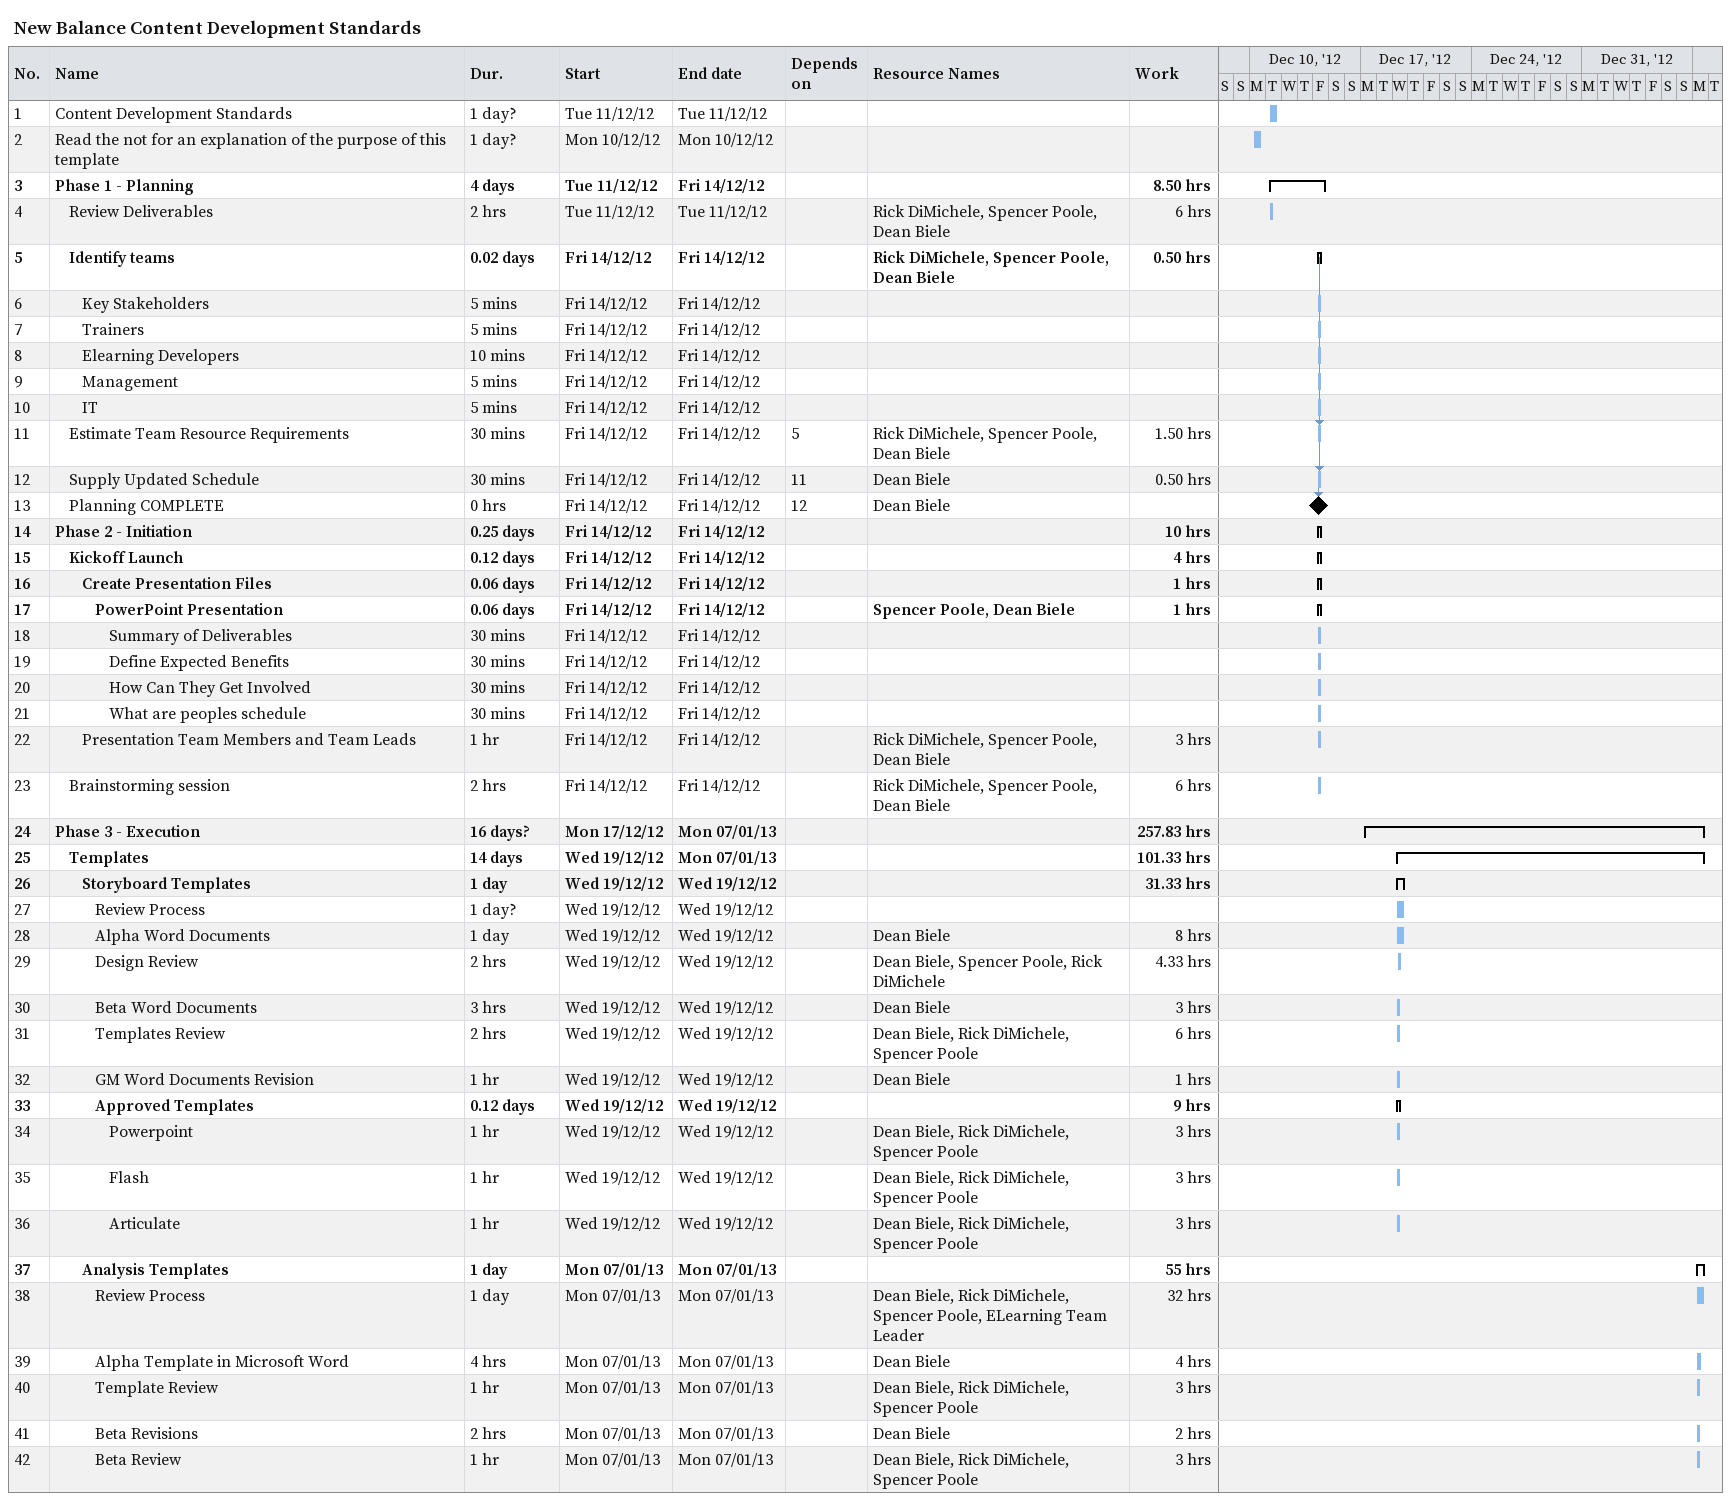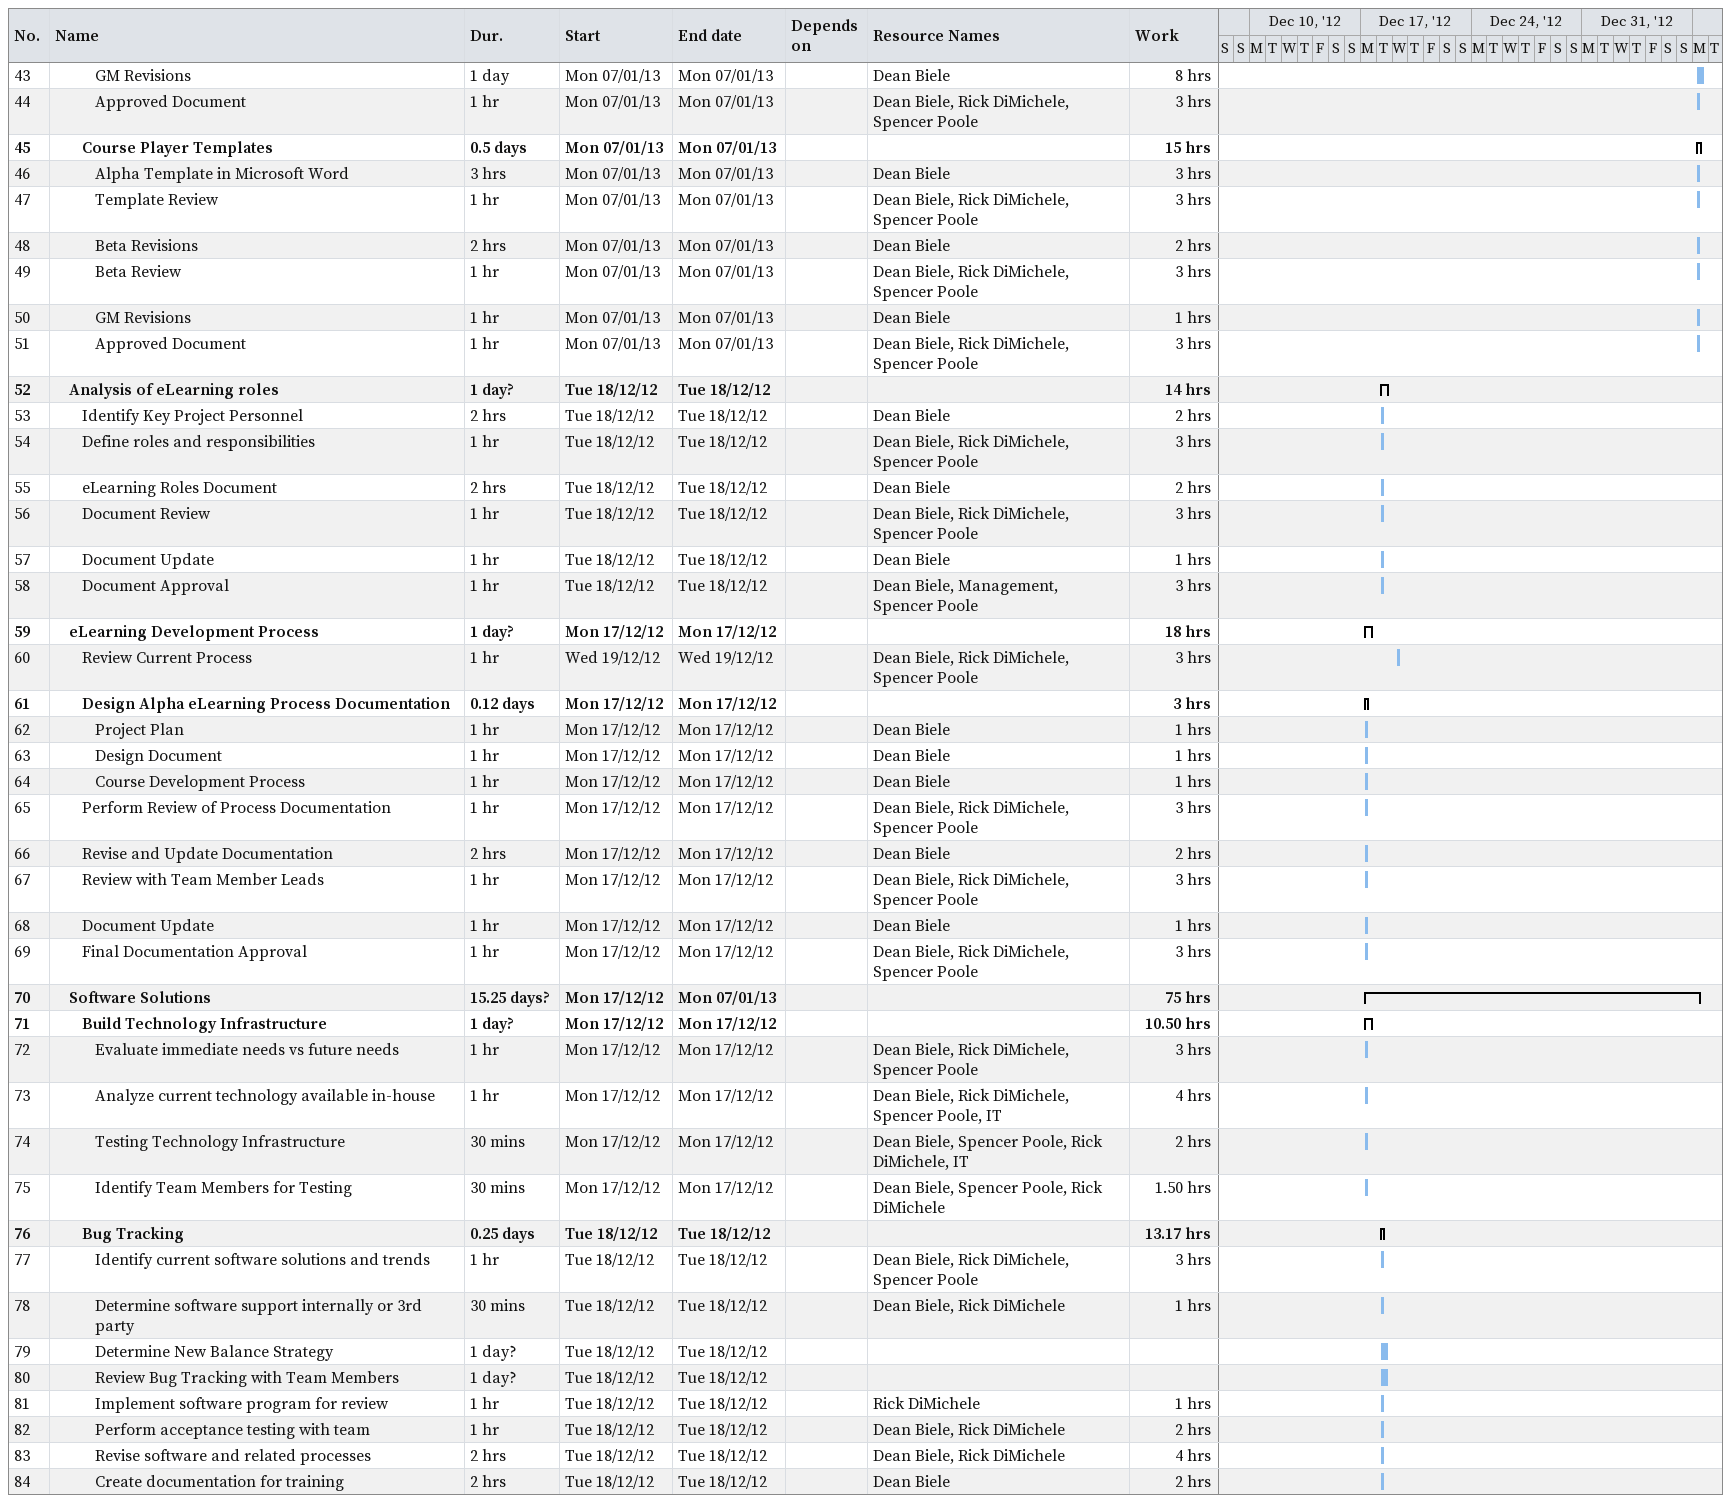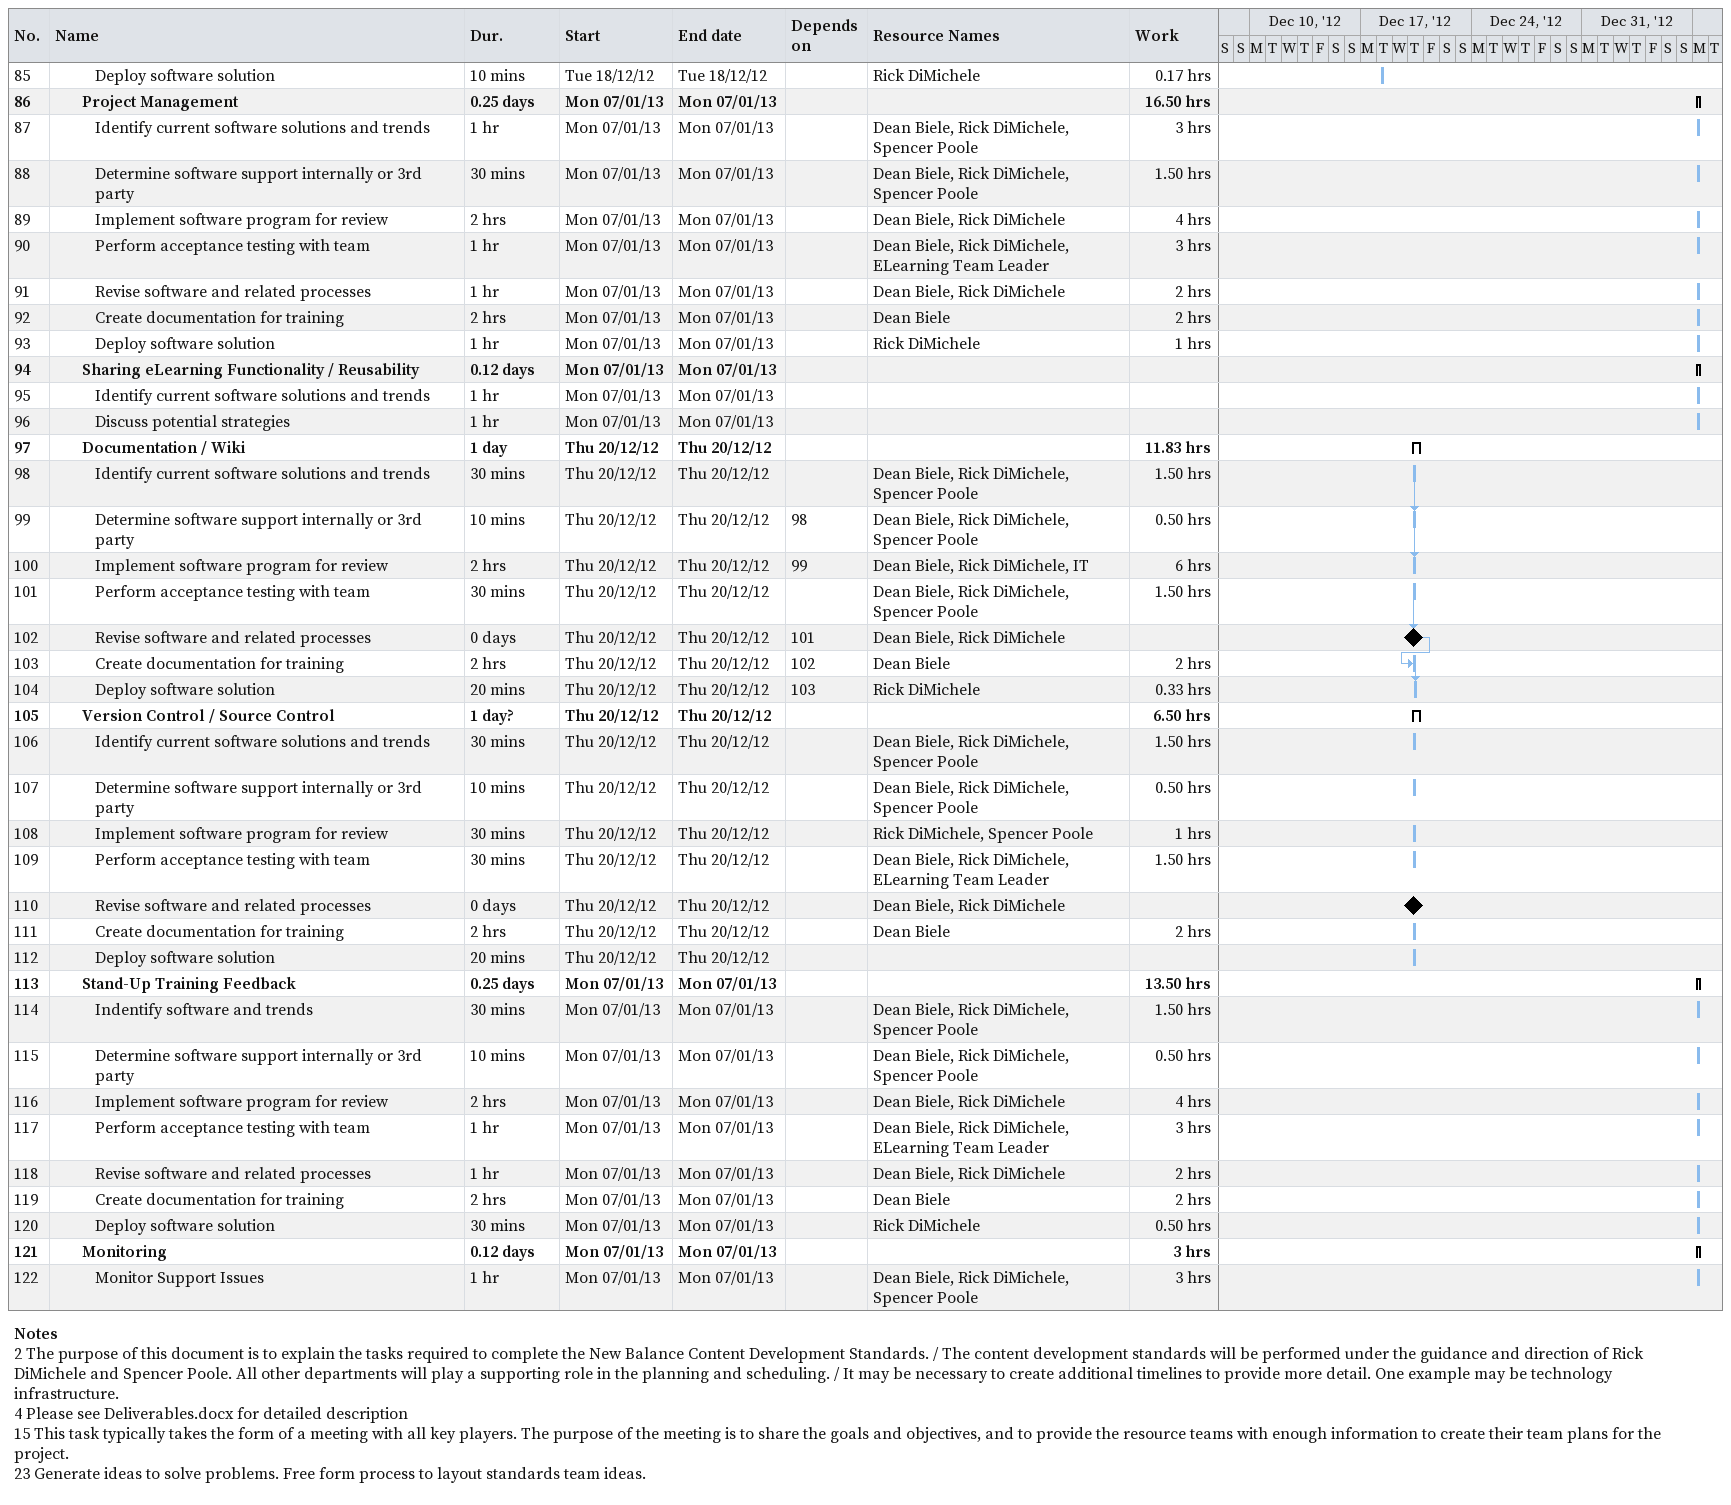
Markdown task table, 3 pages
New Balance Content Development Standards

| ID | Level | Task | Duration | Start | Finish | Predecessors | Resources | Work (h) |
|---|---|---|---|---|---|---|---|---|
| 1 | 1 | Content Development Standards | 1d? | 2012-12-11 | 2012-12-11 |  |  |  |
| 2 | 1 | Read the not for an explanation of the purpose of this template | 1d? | 2012-12-10 | 2012-12-10 |  |  |  |
| 3 | 1 | **Phase 1 - Planning** | 4d | 2012-12-11 | 2012-12-14 |  |  | 8.50 |
| 4 | 2 | Review Deliverables | 2h | 2012-12-11 | 2012-12-11 |  | Rick DiMichele, Spencer Poole, Dean Biele | 6 |
| 5 | 2 | **Identify teams** | 0.02d | 2012-12-14 | 2012-12-14 |  | Rick DiMichele, Spencer Poole, Dean Biele | 0.50 |
| 6 | 3 | Key Stakeholders | 5min | 2012-12-14 | 2012-12-14 |  |  |  |
| 7 | 3 | Trainers | 5min | 2012-12-14 | 2012-12-14 |  |  |  |
| 8 | 3 | Elearning Developers | 10min | 2012-12-14 | 2012-12-14 |  |  |  |
| 9 | 3 | Management | 5min | 2012-12-14 | 2012-12-14 |  |  |  |
| 10 | 3 | IT | 5min | 2012-12-14 | 2012-12-14 |  |  |  |
| 11 | 2 | Estimate Team Resource Requirements | 30min | 2012-12-14 | 2012-12-14 | 5 | Rick DiMichele, Spencer Poole, Dean Biele | 1.50 |
| 12 | 2 | Supply Updated Schedule | 30min | 2012-12-14 | 2012-12-14 | 11 | Dean Biele | 0.50 |
| 13 | 2 | Planning COMPLETE | 0h | 2012-12-14 | 2012-12-14 | 12 | Dean Biele |  |
| 14 | 1 | **Phase 2 - Initiation** | 0.25d | 2012-12-14 | 2012-12-14 |  |  | 10 |
| 15 | 2 | **Kickoff Launch** | 0.12d | 2012-12-14 | 2012-12-14 |  |  | 4 |
| 16 | 3 | **Create Presentation Files** | 0.06d | 2012-12-14 | 2012-12-14 |  |  | 1 |
| 17 | 4 | **PowerPoint Presentation** | 0.06d | 2012-12-14 | 2012-12-14 |  | Spencer Poole, Dean Biele | 1 |
| 18 | 5 | Summary of Deliverables | 30min | 2012-12-14 | 2012-12-14 |  |  |  |
| 19 | 5 | Define Expected Benefits | 30min | 2012-12-14 | 2012-12-14 |  |  |  |
| 20 | 5 | How Can They Get Involved | 30min | 2012-12-14 | 2012-12-14 |  |  |  |
| 21 | 5 | What are peoples schedule | 30min | 2012-12-14 | 2012-12-14 |  |  |  |
| 22 | 3 | Presentation Team Members and Team Leads | 1h | 2012-12-14 | 2012-12-14 |  | Rick DiMichele, Spencer Poole, Dean Biele | 3 |
| 23 | 2 | Brainstorming session | 2h | 2012-12-14 | 2012-12-14 |  | Rick DiMichele, Spencer Poole, Dean Biele | 6 |
| 24 | 1 | **Phase 3 - Execution** | 16d? | 2012-12-17 | 2013-01-07 |  |  | 257.83 |
| 25 | 2 | **Templates** | 14d | 2012-12-19 | 2013-01-07 |  |  | 101.33 |
| 26 | 3 | **Storyboard Templates** | 1d | 2012-12-19 | 2012-12-19 |  |  | 31.33 |
| 27 | 4 | Review Process | 1d? | 2012-12-19 | 2012-12-19 |  |  |  |
| 28 | 4 | Alpha Word Documents | 1d | 2012-12-19 | 2012-12-19 |  | Dean Biele | 8 |
| 29 | 4 | Design Review | 2h | 2012-12-19 | 2012-12-19 |  | Dean Biele, Spencer Poole, Rick DiMichele | 4.33 |
| 30 | 4 | Beta Word Documents | 3h | 2012-12-19 | 2012-12-19 |  | Dean Biele | 3 |
| 31 | 4 | Templates Review | 2h | 2012-12-19 | 2012-12-19 |  | Dean Biele, Rick DiMichele, Spencer Poole | 6 |
| 32 | 4 | GM Word Documents Revision | 1h | 2012-12-19 | 2012-12-19 |  | Dean Biele | 1 |
| 33 | 4 | **Approved Templates** | 0.12d | 2012-12-19 | 2012-12-19 |  |  | 9 |
| 34 | 5 | Powerpoint | 1h | 2012-12-19 | 2012-12-19 |  | Dean Biele, Rick DiMichele, Spencer Poole | 3 |
| 35 | 5 | Flash | 1h | 2012-12-19 | 2012-12-19 |  | Dean Biele, Rick DiMichele, Spencer Poole | 3 |
| 36 | 5 | Articulate | 1h | 2012-12-19 | 2012-12-19 |  | Dean Biele, Rick DiMichele, Spencer Poole | 3 |
| 37 | 3 | **Analysis Templates** | 1d | 2013-01-07 | 2013-01-07 |  |  | 55 |
| 38 | 4 | Review Process | 1d | 2013-01-07 | 2013-01-07 |  | Dean Biele, Rick DiMichele, Spencer Poole, ELearning Team Leader | 32 |
| 39 | 4 | Alpha Template in Microsoft Word | 4h | 2013-01-07 | 2013-01-07 |  | Dean Biele | 4 |
| 40 | 4 | Template Review | 1h | 2013-01-07 | 2013-01-07 |  | Dean Biele, Rick DiMichele, Spencer Poole | 3 |
| 41 | 4 | Beta Revisions | 2h | 2013-01-07 | 2013-01-07 |  | Dean Biele | 2 |
| 42 | 4 | Beta Review | 1h | 2013-01-07 | 2013-01-07 |  | Dean Biele, Rick DiMichele, Spencer Poole | 3 |
| 43 | 4 | GM Revisions | 1d | 2013-01-07 | 2013-01-07 |  | Dean Biele | 8 |
| 44 | 4 | Approved Document | 1h | 2013-01-07 | 2013-01-07 |  | Dean Biele, Rick DiMichele, Spencer Poole | 3 |
| 45 | 3 | **Course Player Templates** | 0.5d | 2013-01-07 | 2013-01-07 |  |  | 15 |
| 46 | 4 | Alpha Template in Microsoft Word | 3h | 2013-01-07 | 2013-01-07 |  | Dean Biele | 3 |
| 47 | 4 | Template Review | 1h | 2013-01-07 | 2013-01-07 |  | Dean Biele, Rick DiMichele, Spencer Poole | 3 |
| 48 | 4 | Beta Revisions | 2h | 2013-01-07 | 2013-01-07 |  | Dean Biele | 2 |
| 49 | 4 | Beta Review | 1h | 2013-01-07 | 2013-01-07 |  | Dean Biele, Rick DiMichele, Spencer Poole | 3 |
| 50 | 4 | GM Revisions | 1h | 2013-01-07 | 2013-01-07 |  | Dean Biele | 1 |
| 51 | 4 | Approved Document | 1h | 2013-01-07 | 2013-01-07 |  | Dean Biele, Rick DiMichele, Spencer Poole | 3 |
| 52 | 2 | **Analysis of eLearning roles** | 1d? | 2012-12-18 | 2012-12-18 |  |  | 14 |
| 53 | 3 | Identify Key Project Personnel | 2h | 2012-12-18 | 2012-12-18 |  | Dean Biele | 2 |
| 54 | 3 | Define roles and responsibilities | 1h | 2012-12-18 | 2012-12-18 |  | Dean Biele, Rick DiMichele, Spencer Poole | 3 |
| 55 | 3 | eLearning Roles Document | 2h | 2012-12-18 | 2012-12-18 |  | Dean Biele | 2 |
| 56 | 3 | Document Review | 1h | 2012-12-18 | 2012-12-18 |  | Dean Biele, Rick DiMichele, Spencer Poole | 3 |
| 57 | 3 | Document Update | 1h | 2012-12-18 | 2012-12-18 |  | Dean Biele | 1 |
| 58 | 3 | Document Approval | 1h | 2012-12-18 | 2012-12-18 |  | Dean Biele, Management, Spencer Poole | 3 |
| 59 | 2 | **eLearning Development Process** | 1d? | 2012-12-17 | 2012-12-17 |  |  | 18 |
| 60 | 3 | Review Current Process | 1h | 2012-12-19 | 2012-12-19 |  | Dean Biele, Rick DiMichele, Spencer Poole | 3 |
| 61 | 3 | **Design Alpha eLearning Process Documentation** | 0.12d | 2012-12-17 | 2012-12-17 |  |  | 3 |
| 62 | 4 | Project Plan | 1h | 2012-12-17 | 2012-12-17 |  | Dean Biele | 1 |
| 63 | 4 | Design Document | 1h | 2012-12-17 | 2012-12-17 |  | Dean Biele | 1 |
| 64 | 4 | Course Development Process | 1h | 2012-12-17 | 2012-12-17 |  | Dean Biele | 1 |
| 65 | 3 | Perform Review of Process Documentation | 1h | 2012-12-17 | 2012-12-17 |  | Dean Biele, Rick DiMichele, Spencer Poole | 3 |
| 66 | 3 | Revise and Update Documentation | 2h | 2012-12-17 | 2012-12-17 |  | Dean Biele | 2 |
| 67 | 3 | Review with Team Member Leads | 1h | 2012-12-17 | 2012-12-17 |  | Dean Biele, Rick DiMichele, Spencer Poole | 3 |
| 68 | 3 | Document Update | 1h | 2012-12-17 | 2012-12-17 |  | Dean Biele | 1 |
| 69 | 3 | Final Documentation Approval | 1h | 2012-12-17 | 2012-12-17 |  | Dean Biele, Rick DiMichele, Spencer Poole | 3 |
| 70 | 2 | **Software Solutions** | 15.25d? | 2012-12-17 | 2013-01-07 |  |  | 75 |
| 71 | 3 | **Build Technology Infrastructure** | 1d? | 2012-12-17 | 2012-12-17 |  |  | 10.50 |
| 72 | 4 | Evaluate immediate needs vs future needs | 1h | 2012-12-17 | 2012-12-17 |  | Dean Biele, Rick DiMichele, Spencer Poole | 3 |
| 73 | 4 | Analyze current technology available in-house | 1h | 2012-12-17 | 2012-12-17 |  | Dean Biele, Rick DiMichele, Spencer Poole, IT | 4 |
| 74 | 4 | Testing Technology Infrastructure | 30min | 2012-12-17 | 2012-12-17 |  | Dean Biele, Spencer Poole, Rick DiMichele, IT | 2 |
| 75 | 4 | Identify Team Members for Testing | 30min | 2012-12-17 | 2012-12-17 |  | Dean Biele, Spencer Poole, Rick DiMichele | 1.50 |
| 76 | 3 | **Bug Tracking** | 0.25d | 2012-12-18 | 2012-12-18 |  |  | 13.17 |
| 77 | 4 | Identify current software solutions and trends | 1h | 2012-12-18 | 2012-12-18 |  | Dean Biele, Rick DiMichele, Spencer Poole | 3 |
| 78 | 4 | Determine software support internally or 3rd party | 30min | 2012-12-18 | 2012-12-18 |  | Dean Biele, Rick DiMichele | 1 |
| 79 | 4 | Determine New Balance Strategy | 1d? | 2012-12-18 | 2012-12-18 |  |  |  |
| 80 | 4 | Review Bug Tracking with Team Members | 1d? | 2012-12-18 | 2012-12-18 |  |  |  |
| 81 | 4 | Implement software program for review | 1h | 2012-12-18 | 2012-12-18 |  | Rick DiMichele | 1 |
| 82 | 4 | Perform acceptance testing with team | 1h | 2012-12-18 | 2012-12-18 |  | Dean Biele, Rick DiMichele | 2 |
| 83 | 4 | Revise software and related processes | 2h | 2012-12-18 | 2012-12-18 |  | Dean Biele, Rick DiMichele | 4 |
| 84 | 4 | Create documentation for training | 2h | 2012-12-18 | 2012-12-18 |  | Dean Biele | 2 |
| 85 | 4 | Deploy software solution | 10min | 2012-12-18 | 2012-12-18 |  | Rick DiMichele | 0.17 |
| 86 | 3 | **Project Management** | 0.25d | 2013-01-07 | 2013-01-07 |  |  | 16.50 |
| 87 | 4 | Identify current software solutions and trends | 1h | 2013-01-07 | 2013-01-07 |  | Dean Biele, Rick DiMichele, Spencer Poole | 3 |
| 88 | 4 | Determine software support internally or 3rd party | 30min | 2013-01-07 | 2013-01-07 |  | Dean Biele, Rick DiMichele, Spencer Poole | 1.50 |
| 89 | 4 | Implement software program for review | 2h | 2013-01-07 | 2013-01-07 |  | Dean Biele, Rick DiMichele | 4 |
| 90 | 4 | Perform acceptance testing with team | 1h | 2013-01-07 | 2013-01-07 |  | Dean Biele, Rick DiMichele, ELearning Team Leader | 3 |
| 91 | 4 | Revise software and related processes | 1h | 2013-01-07 | 2013-01-07 |  | Dean Biele, Rick DiMichele | 2 |
| 92 | 4 | Create documentation for training | 2h | 2013-01-07 | 2013-01-07 |  | Dean Biele | 2 |
| 93 | 4 | Deploy software solution | 1h | 2013-01-07 | 2013-01-07 |  | Rick DiMichele | 1 |
| 94 | 3 | **Sharing eLearning Functionality / Reusability** | 0.12d | 2013-01-07 | 2013-01-07 |  |  |  |
| 95 | 4 | Identify current software solutions and trends | 1h | 2013-01-07 | 2013-01-07 |  |  |  |
| 96 | 4 | Discuss potential strategies | 1h | 2013-01-07 | 2013-01-07 |  |  |  |
| 97 | 3 | **Documentation / Wiki** | 1d | 2012-12-20 | 2012-12-20 |  |  | 11.83 |
| 98 | 4 | Identify current software solutions and trends | 30min | 2012-12-20 | 2012-12-20 |  | Dean Biele, Rick DiMichele, Spencer Poole | 1.50 |
| 99 | 4 | Determine software support internally or 3rd party | 10min | 2012-12-20 | 2012-12-20 | 98 | Dean Biele, Rick DiMichele, Spencer Poole | 0.50 |
| 100 | 4 | Implement software program for review | 2h | 2012-12-20 | 2012-12-20 | 99 | Dean Biele, Rick DiMichele, IT | 6 |
| 101 | 4 | Perform acceptance testing with team | 30min | 2012-12-20 | 2012-12-20 |  | Dean Biele, Rick DiMichele, Spencer Poole | 1.50 |
| 102 | 4 | Revise software and related processes | 0d | 2012-12-20 | 2012-12-20 | 101 | Dean Biele, Rick DiMichele |  |
| 103 | 4 | Create documentation for training | 2h | 2012-12-20 | 2012-12-20 | 102 | Dean Biele | 2 |
| 104 | 4 | Deploy software solution | 20min | 2012-12-20 | 2012-12-20 | 103 | Rick DiMichele | 0.33 |
| 105 | 3 | **Version Control / Source Control** | 1d? | 2012-12-20 | 2012-12-20 |  |  | 6.50 |
| 106 | 4 | Identify current software solutions and trends | 30min | 2012-12-20 | 2012-12-20 |  | Dean Biele, Rick DiMichele, Spencer Poole | 1.50 |
| 107 | 4 | Determine software support internally or 3rd party | 10min | 2012-12-20 | 2012-12-20 |  | Dean Biele, Rick DiMichele, Spencer Poole | 0.50 |
| 108 | 4 | Implement software program for review | 30min | 2012-12-20 | 2012-12-20 |  | Rick DiMichele, Spencer Poole | 1 |
| 109 | 4 | Perform acceptance testing with team | 30min | 2012-12-20 | 2012-12-20 |  | Dean Biele, Rick DiMichele, ELearning Team Leader | 1.50 |
| 110 | 4 | Revise software and related processes | 0d | 2012-12-20 | 2012-12-20 |  | Dean Biele, Rick DiMichele |  |
| 111 | 4 | Create documentation for training | 2h | 2012-12-20 | 2012-12-20 |  | Dean Biele | 2 |
| 112 | 4 | Deploy software solution | 20min | 2012-12-20 | 2012-12-20 |  |  |  |
| 113 | 3 | **Stand-Up Training Feedback** | 0.25d | 2013-01-07 | 2013-01-07 |  |  | 13.50 |
| 114 | 4 | Indentify software and trends | 30min | 2013-01-07 | 2013-01-07 |  | Dean Biele, Rick DiMichele, Spencer Poole | 1.50 |
| 115 | 4 | Determine software support internally or 3rd party | 10min | 2013-01-07 | 2013-01-07 |  | Dean Biele, Rick DiMichele, Spencer Poole | 0.50 |
| 116 | 4 | Implement software program for review | 2h | 2013-01-07 | 2013-01-07 |  | Dean Biele, Rick DiMichele | 4 |
| 117 | 4 | Perform acceptance testing with team | 1h | 2013-01-07 | 2013-01-07 |  | Dean Biele, Rick DiMichele, ELearning Team Leader | 3 |
| 118 | 4 | Revise software and related processes | 1h | 2013-01-07 | 2013-01-07 |  | Dean Biele, Rick DiMichele | 2 |
| 119 | 4 | Create documentation for training | 2h | 2013-01-07 | 2013-01-07 |  | Dean Biele | 2 |
| 120 | 4 | Deploy software solution | 30min | 2013-01-07 | 2013-01-07 |  | Rick DiMichele | 0.50 |
| 121 | 3 | **Monitoring** | 0.12d | 2013-01-07 | 2013-01-07 |  |  | 3 |
| 122 | 4 | Monitor Support Issues | 1h | 2013-01-07 | 2013-01-07 |  | Dean Biele, Rick DiMichele, Spencer Poole | 3 |

Notes
- 2: The purpose of this document is to explain the tasks required to complete the New Balance Content Development Standards. / The content development standards will be performed under the guidance and direction of Rick DiMichele and Spencer Poole. All other departments will play a supporting role in the planning and scheduling. / It may be necessary to create additional timelines to provide more detail. One example may be technology infrastructure.
- 4: Please see Deliverables.docx for detailed description
- 15: This task typically takes the form of a meeting with all key players. The purpose of the meeting is to share the goals and objectives, and to provide the resource teams with enough information to create their team plans for the project.
- 23: Generate ideas to solve problems. Free form process to layout standards team ideas.
